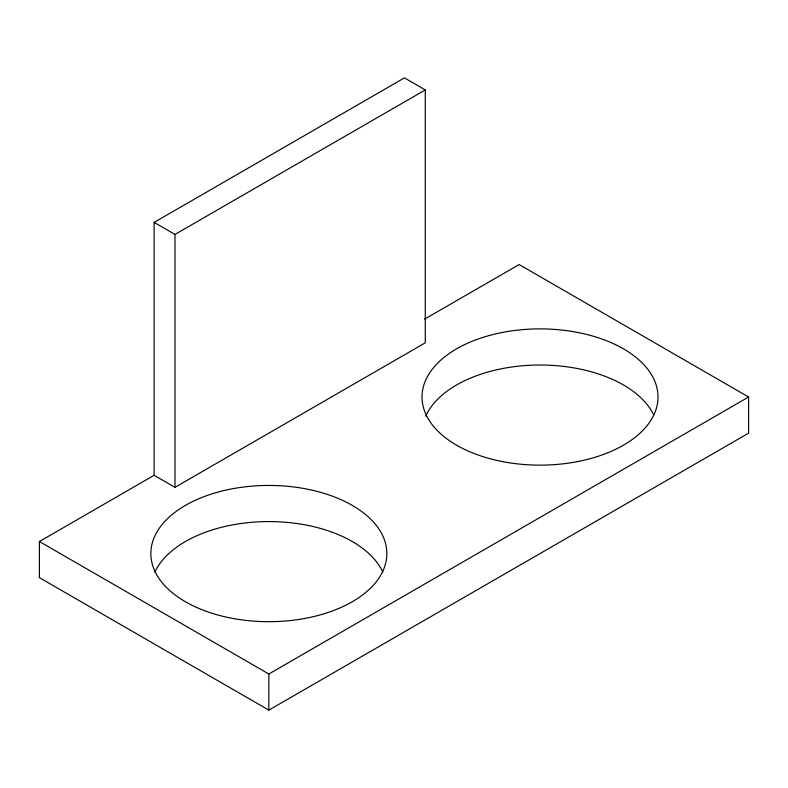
<?xml version="1.0" encoding="UTF-8"?>
<svg xmlns="http://www.w3.org/2000/svg" width="788" height="788" viewBox="0 0 788 788"><rect width="100%" height="100%" fill="white"/><g stroke="black" fill="none" stroke-linecap="round" stroke-linejoin="round"><path stroke-width="1.18" d="M154.123 475.292L154.123 222.393L404.431 77.874L425.284 89.921L425.284 342.819L174.985 487.329L154.123 475.292L39.4 541.523L39.4 577.653L268.846 710.126L748.6 433.144L748.6 397.014L519.154 264.541L424.614 319.12M154.123 222.393L174.985 234.43L425.284 89.921M39.4 541.523L268.846 673.996L748.6 397.014M268.846 673.996L268.846 710.126M174.985 234.43L174.985 487.329M425.727 416.192A117.993 68.123 0 0 1 538.795 365.021A117.993 68.123 0 0 1 653.666 414.833M154.862 572.088A117.993 68.123 0 0 1 268.797 521.577A117.993 68.123 0 0 1 382.81 572.039M457.444 445.673A117.993 68.123 0 0 0 654.296 413.966A117.993 68.123 0 0 0 508.299 331.393A117.993 68.123 0 0 0 457.444 445.673M192.518 605.519A117.993 68.123 0 0 0 384.938 565.754A117.993 68.123 0 0 0 229.081 489.427A117.993 68.123 0 0 0 192.518 605.519"/></g></svg>
